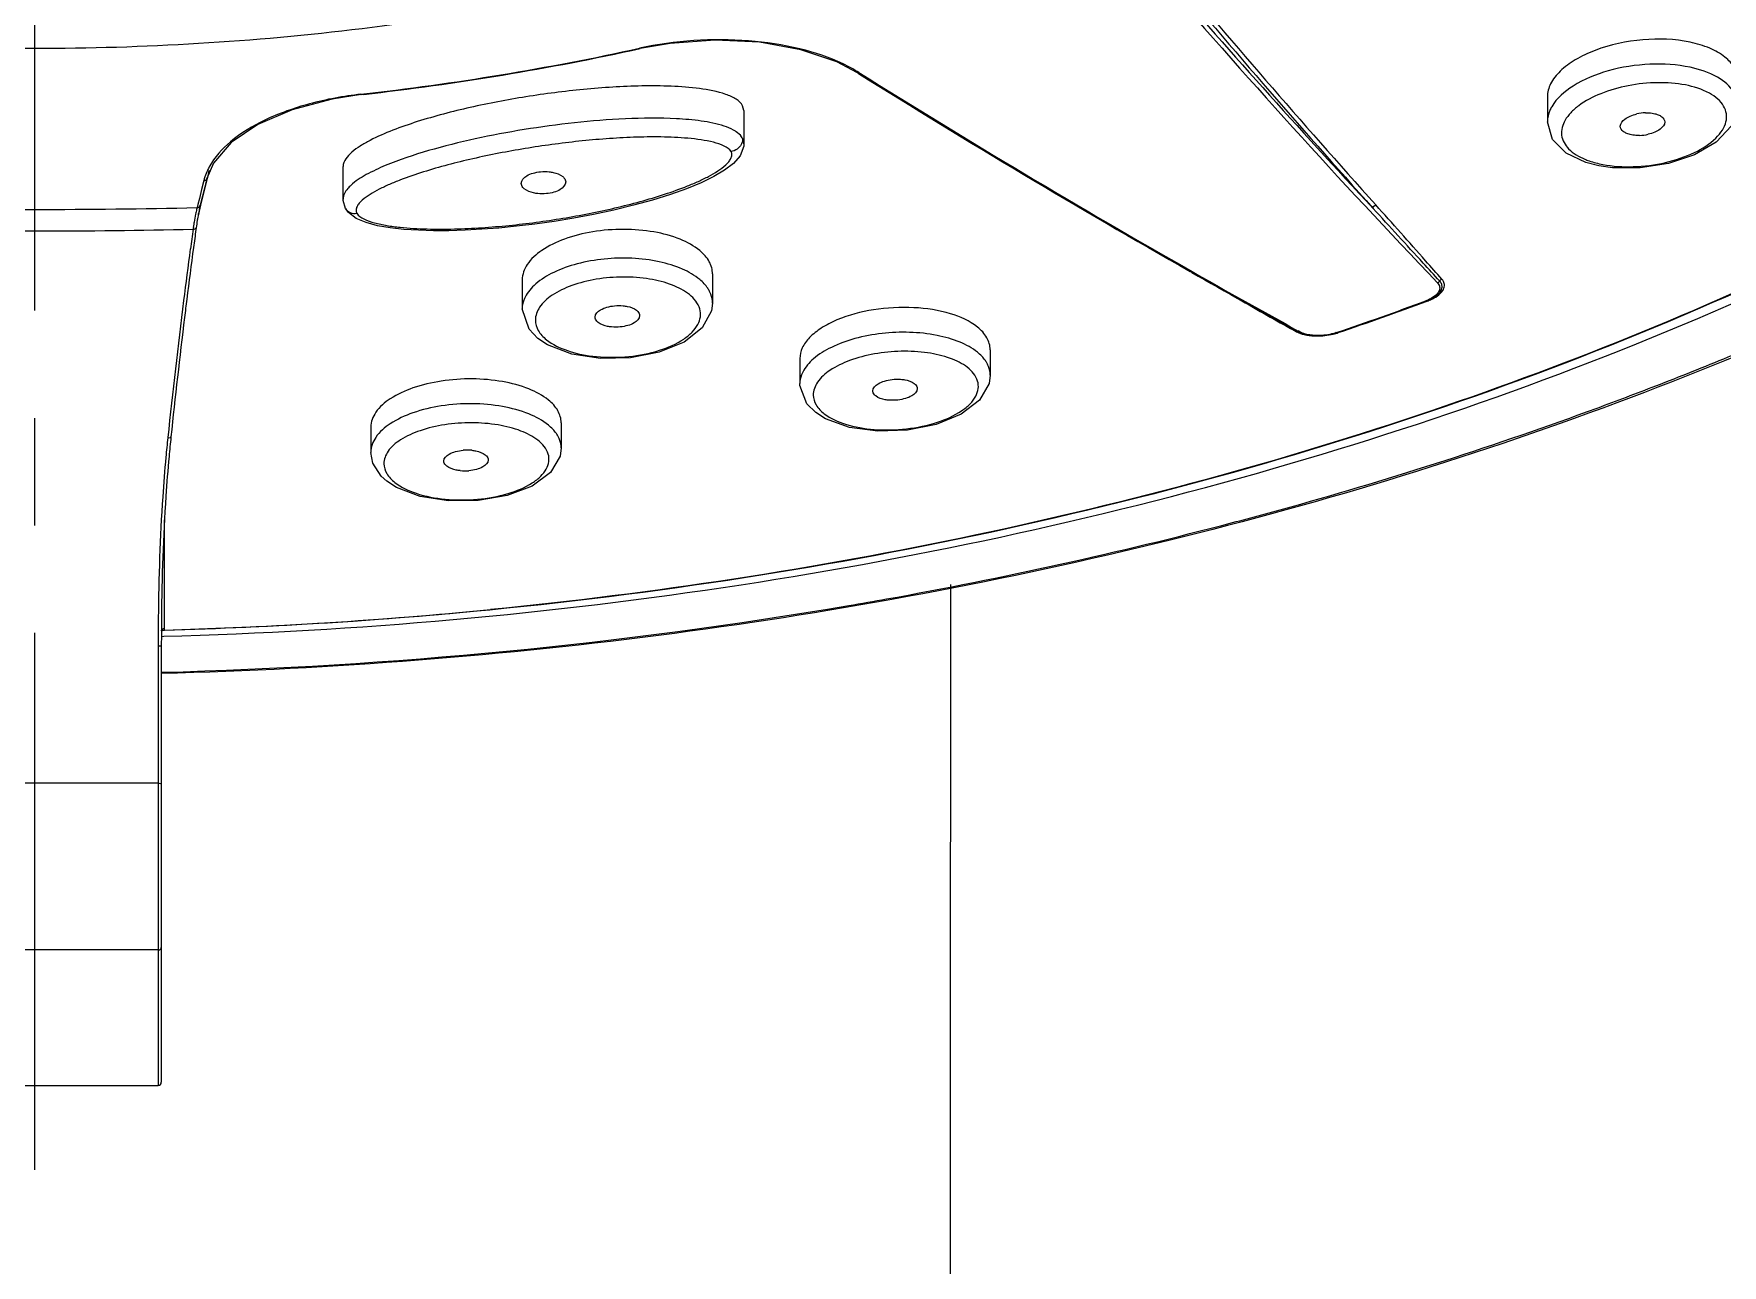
# Model space of a CAD drawing. Header units: millimetres. Extents: x 601 to 1195, y -13 to 407.
# Drawn here: x 919.64 to 939.6, y 262.26 to 276.83 of the extents above; entities that cross this region are included whole.
import ezdxf

# ---------------------------------------------------------------- set-up
doc = ezdxf.new("R2010")
doc.units = ezdxf.units.MM
doc.header["$LTSCALE"] = 0.1
doc.linetypes.add('CENTERX2', pattern=[101.6, 63.5, -12.7, 12.7, -12.7])
doc.layers.add('CENTER', color=1, linetype='CENTERX2')

msp = doc.modelspace()

# ---------------------------------------------------------------- linework, layer by layer
for p, q in [((927.1685, 276.7117), (926.811, 276.6495)), ((929.3752, 276.3677), (929.1352, 276.4936)), ((929.3917, 276.3574), (929.3753, 276.3677)), ((923.5415, 276.1087), (923.5145, 276.1057)), ((937.5362, 276.0814), (937.5362, 275.7852)), ((928.0381, 275.9173), (928.0237, 275.9747)), ((928.0382, 275.9173), (928.0382, 275.5249)), ((937.5362, 275.7857), (937.5362, 275.785)), ((928.0382, 275.525), (928.0382, 275.5267)), ((921.7677, 275.2966), (921.6901, 275.1134)), ((923.3003, 274.8689), (923.3003, 275.2549)), ((938.1457, 275.2629), (937.9907, 275.302)), ((938.3053, 275.2407), (938.1453, 275.263)), ((921.6194, 274.7966), (921.6972, 275.1175)), ((921.6542, 275.0898), (921.6277, 274.9827)), ((921.6909, 275.1196), (921.6644, 275.0125)), ((921.6972, 275.1175), (921.7042, 275.1461)), ((921.7042, 275.1461), (921.7189, 275.2072)), ((921.6012, 274.8758), (921.5838, 274.8059)), ((921.6277, 274.9827), (921.6012, 274.8758)), ((921.6379, 274.9056), (921.6114, 274.7991)), ((921.6644, 275.0125), (921.6379, 274.9056)), ((923.3003, 274.8695), (923.3003, 274.8689)), ((921.5838, 274.8059), (921.5747, 274.7692)), ((921.5775, 274.6246), (921.5892, 274.6724)), ((921.5892, 274.6724), (921.6194, 274.7966)), ((923.3278, 274.761), (923.328, 274.7607)), ((919.6523, 274.4938), (919.6707, 274.4938)), ((921.5638, 274.5324), (921.5608, 274.5107)), ((925.4178, 273.915), (925.4178, 273.5717)), ((927.6678, 273.985), (927.6678, 273.6399)), ((933.3324, 274.0039), (933.3154, 274.0135)), ((936.115, 273.6642), (936.1262, 273.6683)), ((925.4178, 273.5729), (925.4178, 273.5717)), ((925.5001, 273.3306), (925.4178, 273.5728)), ((927.6678, 273.6405), (927.6567, 273.5484)), ((927.6678, 273.64), (927.6678, 273.6405)), ((925.6043, 273.223), (925.5001, 273.3306)), ((934.5874, 273.3016), (934.5634, 273.3148)), ((934.6737, 273.2688), (934.5871, 273.3017)), ((934.609, 273.3014), (934.5923, 273.3106)), ((934.8122, 273.2522), (934.6737, 273.2688)), ((934.9562, 273.2647), (934.8122, 273.2522)), ((935.0499, 273.2889), (934.9562, 273.2647)), ((925.7182, 273.1472), (925.6037, 273.2235)), ((930.9496, 273.0886), (930.9496, 272.7891)), ((928.6996, 272.985), (928.6996, 272.6881)), ((928.6996, 272.6896), (928.6996, 272.688)), ((930.9496, 272.7893), (930.9365, 272.691)), ((928.8888, 272.3449), (928.7841, 272.4486)), ((929.0024, 272.273), (928.8881, 272.3454)), ((923.6285, 272.1742), (923.6285, 271.8767)), ((925.8785, 272.2263), (925.8785, 271.9273)), ((923.6285, 271.8766), (923.6285, 271.8757)), ((925.8785, 271.9277), (925.8655, 271.8306)), ((925.8785, 271.9274), (925.8785, 271.9276)), ((923.8168, 271.5342), (923.7503, 271.5943)), ((923.9307, 271.4605), (923.816, 271.5349)), ((921.1889, 269.7932), (921.1889, 271.0791)), ((921.1544, 269.6997), (921.1812, 269.7004)), ((921.1901, 269.7707), (921.177, 269.7704)), ((921.1142, 269.5871), (921.1142, 264.6974)), ((921.1517, 269.5886), (921.1517, 264.4626)), ((921.1142, 267.9629), (918.1892, 267.9629)), ((921.1142, 265.9928), (918.1892, 265.9928)), ((921.1142, 264.6974), (921.1142, 264.428)), ((921.1517, 264.7249), (921.1517, 264.4856)), ((921.1517, 264.4856), (921.1517, 264.4627)), ((918.1892, 264.39), (921.1142, 264.39)), ((921.1142, 264.428), (921.1142, 264.39)), ((921.1517, 264.4626), (921.1517, 264.428))]:
    msp.add_line(p, q)
for points in [[(929.1352, 276.4936), (928.7103, 276.6372), (928.2215, 276.7241), (927.6973, 276.7492), (927.1685, 276.7117)], [(923.5145, 276.1057), (923.173, 276.0531), (922.7, 275.9278), (922.2937, 275.7529), (921.9772, 275.5385), (921.7677, 275.2966)], [(939.7862, 275.9752), (939.7132, 275.7353), (939.5335, 275.5445), (939.2767, 275.3954), (938.9678, 275.292), (938.6347, 275.2393), (938.3053, 275.2407)], [(937.9907, 275.302), (937.7571, 275.4122), (937.5978, 275.5732), (937.5362, 275.7857)], [(928.0382, 275.5267), (928.0363, 275.4953), (927.9939, 275.383)], [(927.9939, 275.383), (927.9154, 275.292), (927.8107, 275.2116)], [(927.8107, 275.2116), (927.683, 275.1363), (927.5329, 275.0638), (927.3611, 274.9931), (927.169, 274.9247), (926.9586, 274.859), (926.7334, 274.7971), (926.4993, 274.7402), (926.262, 274.6893), (926.0261, 274.6449), (925.7941, 274.6068), (925.5686, 274.5749), (925.3512, 274.5488), (925.1416, 274.5283), (924.939, 274.5129), (924.7426, 274.5024), (924.552, 274.4968), (924.3675, 274.4964), (924.1898, 274.5015), (924.0198, 274.5125), (923.8584, 274.5303), (923.7081, 274.5561)], [(923.3278, 274.761), (923.3008, 274.8527), (923.3003, 274.8695)], [(923.7081, 274.5561), (923.5727, 274.5917), (923.4557, 274.6409), (923.3627, 274.7121), (923.328, 274.7607)], [(927.6567, 273.5484), (927.5469, 273.3466), (927.334, 273.1801), (927.0372, 273.0588), (926.696, 272.9933), (926.3418, 272.9857), (926.0037, 273.0375), (925.7182, 273.1472)], [(928.7841, 272.4486), (928.7002, 272.6665), (928.6996, 272.6895)], [(930.9365, 272.691), (930.8231, 272.4924), (930.6084, 272.3282), (930.3126, 272.2069), (929.974, 272.1387), (929.6226, 272.126), (929.2866, 272.1709), (929.0024, 272.273)], [(923.7503, 271.5943), (923.6518, 271.7481), (923.6285, 271.8756)], [(925.8655, 271.8306), (925.7519, 271.6356), (925.5363, 271.4773), (925.2385, 271.364), (924.8976, 271.3049), (924.5455, 271.3015), (924.2119, 271.354), (923.9307, 271.4605)], [(930.4823, 270.3112), (930.476, 264.2238), (930.4804, 252.35), (930.5211, 239.4756), (930.5984, 225.6435), (930.6953, 210.9203), (930.79, 195.7578)], [(921.177, 269.7704), (921.1759, 269.7703), (921.1656, 269.7673), (921.155, 269.7585), (921.152, 269.7535)]]:
    msp.add_lwpolyline(points)
for centre, radius, start, end in [((1021.363, 351.8126), 115.3845, 219.941184, 221.896229), ((1008.0622, 342.3396), 99.1749, 220.720382, 222.953982), ((1021.3759, 351.8376), 115.3599, 219.941184, 221.896229), ((1006.58, 341.0265), 97.2454, 220.709983, 223.668288), ((919.9114, 308.186), 32.2768, 276.40342, 282.33149), ((919.9129, 308.2026), 32.2983, 276.45059, 282.33182), ((928.3647, 274.6896), 1.9704, 61.25544, 64.54776), ((928.4758, 274.8923), 1.7391, 57.99744, 61.25313), ((987.1958, 368.6664), 108.9141, 237.945071, 240.349656), ((987.2204, 368.6707), 108.9193, 237.935196, 240.350042), ((938.7117, 275.3634), 0.5272, 91.74948, 103.01504), ((938.6106, 276.1505), 0.5272, 271.75101, 283.04788), ((922.3775, 274.8936), 0.7505, 151.38409, 155.03091), ((922.2661, 274.9383), 0.6304, 161.97931, 166.09052), ((922.3177, 274.9208), 0.6849, 154.99048, 161.92885), ((919.6517, 362.9864), 88.2382, 268.751225, 271.248711), ((924.7369, 274.1211), 3.1994, 169.75298, 171.04476), ((923.7475, 274.3006), 2.1938, 168.20302, 169.76985), ((919.65, 356.476), 81.9822, 268.690778, 270.001586), ((919.6534, 356.487), 81.9932, 270.012083, 271.309069), ((985.7183, 265.6333), 64.8033, 172.122297, 172.330974), ((925.8813, 273.8787), 4.401, 171.37763, 171.68377), ((925.4686, 273.9416), 3.9836, 170.81732, 171.38226), ((986.3828, 265.5977), 65.4319, 172.170969, 172.359233), ((925.0548, 274.0082), 3.5644, 170.479, 170.81335), ((925.9179, 273.9343), 4.395, 171.03538, 172.17792), ((990.5575, 264.9836), 69.686, 172.332539, 172.837917), ((991.107, 264.9661), 70.1981, 172.360955, 172.864502), ((984.1263, 363.2976), 102.7297, 240.366988, 241.153797), ((984.1447, 363.2915), 102.723, 240.356665, 241.158463), ((958.9751, 316.9228), 49.9853, 239.50342, 240.7596), ((1002.4138, 263.4994), 81.6347, 172.841798, 173.987804), ((996.9268, 264.229), 76.0644, 172.858115, 173.020524), ((922.1639, 311.1991), 40.0354, 288.76323, 290.37247), ((922.0835, 311.4592), 40.3112, 288.76813, 290.36757), ((922.0832, 311.4948), 40.349, 288.76818, 290.35035), ((1004.4598, 263.3172), 83.6524, 173.0276, 174.002442), ((922.8692, 313.798), 44.1197, 290.22768, 291.19451), ((921.7495, 316.9758), 47.4887, 285.58228, 290.16962), ((938.3658, 270.2378), 17.2333, 173.96441, 174.73569), ((938.5252, 270.2418), 17.3552, 173.99398, 174.76169), ((924.7678, 271.3506), 0.5516, 84.44291, 94.93142), ((924.7392, 272.2085), 0.5519, 264.47479, 274.99969), ((921.1341, 319.1281), 49.7271, 284.77311, 285.59915), ((920.4257, 321.9773), 52.6629, 280.16999, 284.72792), ((919.6964, 326.5386), 57.282, 271.45876, 279.62978), ((920.1192, 323.6164), 54.3303, 279.70575, 280.18298), ((954.6987, 269.5903), 33.5845, 179.44218, 180.00546), ((955.0043, 269.5918), 33.8526, 179.44509, 180.00537), ((919.675, 324.7687), 55.0148, 271.57473, 275.59846), ((921.1058, 269.793), 0.0831, 347.27866, 355.98283), ((921.1033, 269.7932), 0.0855, 355.96479, 0.00691), ((921.1142, 264.4275), 0.0375, 269.99996, 359.99996)]:
    msp.add_arc(centre, radius, start, end)
for points, knots in [([(921.1812, 269.7004), (923.4641, 269.7627), (927.9596, 270.1594), (934.424, 271.567), (940.3199, 273.7298), (945.4223, 276.571), (949.5365, 279.9913), (952.0572, 283.3154), (953.3612, 286.1151), (953.9802, 288.2239), (954.2522, 290.3623), (954.1998, 291.7892), (954.1169, 292.493)], [0, 0, 0, 0, 0.1541994, 0.3037973, 0.4454889, 0.5767364, 0.6962236, 0.8043698, 0.8550518, 0.9040867, 0.9521506, 1, 1, 1, 1]), ([(953.9267, 290.8656), (953.9267, 290.1928), (953.8207, 288.8351), (953.3474, 286.826), (952.5647, 284.8567), (951.0898, 282.2537), (948.4655, 279.1929), (944.3724, 276.0551), (939.4132, 273.4568), (933.7609, 271.4825), (927.6126, 270.1967), (923.3515, 269.8306), (921.1901, 269.7707)], [0, 0, 0, 0, 0.0474466, 0.0955915, 0.1450529, 0.1963831, 0.3060194, 0.4265846, 0.5581073, 0.6992073, 0.8475071, 1, 1, 1, 1]), ([(953.879, 290.1629), (953.8474, 289.5547), (953.6968, 288.331), (953.0481, 285.8907), (951.5615, 282.8962), (948.8598, 279.6312), (945.3105, 276.7172), (941.02, 274.2289), (936.1116, 272.2304), (930.7267, 270.7769), (926.9645, 270.2049), (925.042, 270.0163)], [0, 0, 0, 0, 0.0481395, 0.0970616, 0.1990565, 0.3093708, 0.4296514, 0.5601367, 0.6999367, 0.8473269, 1, 1, 1, 1]), ([(899.7952, 288.8789), (899.7952, 288.4783), (899.8605, 287.6692), (900.2528, 286.0506), (901.2575, 284.0658), (903.144, 281.9451), (905.6441, 280.1047), (908.663, 278.6036), (912.09, 277.4914), (915.7989, 276.8074), (919.6517, 276.5765), (923.5045, 276.8074), (927.2134, 277.4913), (930.6404, 278.6036), (933.6593, 280.1047), (936.1594, 281.945), (938.0458, 284.0657), (939.0505, 286.0505), (939.4429, 287.6692), (939.5081, 288.4783), (939.5081, 288.8789)], [0, 0, 0, 0, 0.0235457, 0.0474671, 0.0975532, 0.1523897, 0.2128704, 0.2789197, 0.3497254, 0.4239657, 0.5000003, 0.5760348, 0.6502751, 0.7210807, 0.7871299, 0.8476105, 0.9024469, 0.952533, 0.9764543, 1, 1, 1, 1]), ([(955.2988, 287.7542), (954.932, 286.4685), (953.807, 283.8998), (951.1852, 280.4225), (947.6825, 277.2957), (943.4046, 274.5937), (938.4701, 272.3791), (933.0139, 270.7076), (927.1866, 269.623), (923.1805, 269.3123), (921.1544, 269.2602)], [0, 0, 0, 0, 0.0974029, 0.2018054, 0.3150197, 0.4375935, 0.5690054, 0.7079061, 0.8523458, 1, 1, 1, 1]), ([(929.2115, 276.4687), (929.0482, 276.5466), (928.6795, 276.6688), (927.8709, 276.7894), (927.2254, 276.746), (926.8047, 276.6539)], [0, 0, 0, 0, 0.2217652, 0.4719922, 1, 1, 1, 1]), ([(926.8047, 276.6539), (926.8056, 276.6526), (926.8072, 276.6505), (926.81, 276.6493), (926.811, 276.6495)], [0, 0, 0, 0, 0.612394, 1, 1, 1, 1]), ([(939.2237, 276.7255), (939.0409, 276.7638), (938.6562, 276.777), (938.195, 276.6797), (937.8726, 276.5297), (937.6901, 276.3973), (937.5687, 276.2479), (937.5362, 276.133), (937.5362, 276.0807)], [0, 0, 0, 0, 0.2849976, 0.5787796, 0.7108835, 0.8252444, 0.9201833, 1, 1, 1, 1]), ([(939.7862, 276.2751), (939.7861, 276.3255), (939.7556, 276.4344), (939.6315, 276.566), (939.4481, 276.6666), (939.3031, 276.7089), (939.2237, 276.7255)], [0, 0, 0, 0, 0.1957026, 0.41747, 0.6848465, 1, 1, 1, 1]), ([(939.2237, 276.4288), (939.0686, 276.4619), (938.7401, 276.4824), (938.2659, 276.4078), (937.8602, 276.2453), (937.6465, 276.0643), (937.5878, 275.9631)], [0, 0, 0, 0, 0.2673343, 0.5484955, 0.8027642, 1, 1, 1, 1]), ([(939.1673, 276.2199), (939.0602, 276.2404), (938.8334, 276.2568), (938.4947, 276.2215), (938.1767, 276.1311), (937.9481, 276.0132), (937.813, 275.8962), (937.7267, 275.7872), (937.6798, 275.6227), (937.787, 275.4386), (937.9099, 275.3712), (937.9805, 275.3419)], [0, 0, 0, 0, 0.1527782, 0.3163647, 0.4751521, 0.6139819, 0.67281, 0.7241196, 0.8088318, 0.8928271, 1, 1, 1, 1]), ([(939.743, 276.1295), (939.6985, 276.2061), (939.5322, 276.3421), (939.3363, 276.4048), (939.2237, 276.4288)], [0, 0, 0, 0, 0.4351182, 1, 1, 1, 1]), ([(923.5112, 276.1106), (923.3062, 276.0874), (922.9176, 276.0164), (922.3935, 275.8314), (921.9815, 275.5859), (921.7807, 275.3669), (921.7186, 275.253)], [0, 0, 0, 0, 0.3022964, 0.5764259, 0.8099847, 1, 1, 1, 1]), ([(928.0237, 275.9747), (928.0068, 276.0066), (927.9418, 276.0625), (927.7695, 276.1351), (927.508, 276.1838), (927.1761, 276.2087), (926.8327, 276.2109), (926.4871, 276.1966), (926.0291, 276.16), (925.4658, 276.0871), (924.8092, 275.9622), (924.2836, 275.8255), (923.8905, 275.6892), (923.6656, 275.5922), (923.5045, 275.5009), (923.3833, 275.4151), (923.3004, 275.3208), (923.3005, 275.2549)], [0, 0, 0, 0, 0.0216793, 0.0489256, 0.1121761, 0.179842, 0.2488492, 0.3181857, 0.3874137, 0.5246066, 0.6589431, 0.7884626, 0.8502259, 0.9084926, 0.9355586, 0.9604972, 1, 1, 1, 1]), ([(923.5112, 276.1106), (923.5116, 276.1093), (923.5123, 276.1076), (923.5138, 276.1056), (923.5145, 276.1057)], [0, 0, 0, 0, 0.6765965, 1, 1, 1, 1]), ([(938.1913, 275.2804), (938.3092, 275.2578), (938.5592, 275.2425), (938.9276, 275.2903), (939.2622, 275.4008), (939.4907, 275.5423), (939.6071, 275.6787), (939.6531, 275.7792), (939.6593, 275.8812), (939.6237, 275.977), (939.5514, 276.0604), (939.4038, 276.1597), (939.2655, 276.201), (939.1673, 276.2199)], [0, 0, 0, 0, 0.1523876, 0.3149466, 0.4689133, 0.5973358, 0.6495508, 0.6945252, 0.7351712, 0.7758997, 0.8209636, 0.8729695, 1, 1, 1, 1]), ([(937.5878, 275.9631), (937.5795, 275.9488), (937.5513, 275.8936), (937.5363, 275.8311), (937.5362, 275.7857)], [0, 0, 0, 0, 0.2672798, 1, 1, 1, 1]), ([(938.3987, 275.7316), (938.3987, 275.7651), (938.4435, 275.8165), (938.5169, 275.855), (938.5664, 275.8709), (938.593, 275.8771)], [0, 0, 0, 0, 0.3956334, 0.6779061, 1, 1, 1, 1]), ([(938.6956, 275.8904), (938.7041, 275.8906), (938.7365, 275.8908), (938.7689, 275.8878), (938.7924, 275.8833)], [0, 0, 0, 0, 0.2613994, 1, 1, 1, 1]), ([(938.7924, 275.8833), (938.8109, 275.8798), (938.8447, 275.8702), (938.8969, 275.8445), (938.9236, 275.8062), (938.9237, 275.7823)], [0, 0, 0, 0, 0.3211539, 0.5927231, 1, 1, 1, 1]), ([(927.8048, 275.7336), (927.7172, 275.7629), (927.5288, 275.799), (927.1385, 275.832), (926.6364, 275.826), (926.0356, 275.7777), (925.4433, 275.6973), (924.8673, 275.5892), (924.3179, 275.4527), (923.8862, 275.3104), (923.5806, 275.1683), (923.4465, 275.0829), (923.3921, 275.0326)], [0, 0, 0, 0, 0.0609049, 0.1256362, 0.2583027, 0.391365, 0.5230625, 0.6522996, 0.7776741, 0.8963409, 0.9511088, 1, 1, 1, 1]), ([(927.9469, 275.667), (927.9367, 275.6739), (927.8919, 275.7012), (927.8429, 275.7209), (927.8048, 275.7336)], [0, 0, 0, 0, 0.2338144, 1, 1, 1, 1]), ([(928.0237, 275.5854), (928.0198, 275.5931), (928.0001, 275.6253), (927.9709, 275.6507), (927.9469, 275.667)], [0, 0, 0, 0, 0.2289545, 1, 1, 1, 1]), ([(938.5299, 275.6306), (938.5115, 275.6341), (938.4777, 275.6437), (938.4254, 275.6694), (938.3987, 275.7077), (938.3987, 275.7316)], [0, 0, 0, 0, 0.3211508, 0.5927365, 1, 1, 1, 1]), ([(938.9237, 275.7823), (938.9237, 275.7488), (938.879, 275.6975), (938.8056, 275.659), (938.7562, 275.643), (938.7296, 275.6369)], [0, 0, 0, 0, 0.3956235, 0.6778761, 1, 1, 1, 1]), ([(927.8866, 275.4318), (927.87, 275.4624), (927.7966, 275.5078), (927.6746, 275.5455), (927.5297, 275.5729), (927.3232, 275.5965), (927.0567, 275.6078), (926.734, 275.6031), (926.4102, 275.5848), (925.9817, 275.5458), (925.455, 275.474), (924.9388, 275.3743), (924.5393, 275.2766), (924.2527, 275.1945), (924.0235, 275.1161), (923.8503, 275.0457), (923.7301, 274.9897), (923.621, 274.9291), (923.5411, 274.8727), (923.4906, 274.8225), (923.4637, 274.7843), (923.4501, 274.7423), (923.4568, 274.714), (923.4633, 274.7021)], [0, 0, 0, 0, 0.0222524, 0.0510566, 0.0828048, 0.1159331, 0.1840145, 0.2530427, 0.3222535, 0.3912933, 0.5280359, 0.6618807, 0.7271829, 0.790917, 0.8524085, 0.8819557, 0.9103616, 0.9371777, 0.9616322, 0.972611, 0.9825056, 0.9913364, 1, 1, 1, 1]), ([(928.0237, 275.5854), (928.0242, 275.574), (928.0192, 275.5258), (927.9872, 275.4828), (927.9574, 275.4617)], [0, 0, 0, 0, 0.2379854, 1, 1, 1, 1]), ([(938.6267, 275.6235), (938.6182, 275.6232), (938.5859, 275.6231), (938.5534, 275.6261), (938.5299, 275.6306)], [0, 0, 0, 0, 0.2614025, 1, 1, 1, 1]), ([(923.4633, 274.7021), (923.48, 274.6714), (923.5534, 274.6253), (923.6754, 274.5856), (923.8205, 274.5559), (924.0271, 274.5292), (924.2937, 274.5142), (924.6165, 274.5151), (924.9403, 274.5304), (925.3686, 274.5664), (925.8952, 274.6368), (926.4111, 274.7379), (926.8103, 274.8385), (927.0969, 274.9236), (927.3261, 275.0051), (927.4992, 275.0784), (927.6196, 275.1367), (927.7288, 275.1997), (927.8088, 275.258), (927.8593, 275.3096), (927.8862, 275.3487), (927.8998, 275.3913), (927.8931, 275.4198), (927.8866, 275.4318)], [0, 0, 0, 0, 0.0223222, 0.0512261, 0.0830303, 0.1161701, 0.1841728, 0.2530339, 0.3220283, 0.3908299, 0.5271101, 0.6606274, 0.7258599, 0.789612, 0.8512347, 0.8809005, 0.9094672, 0.9364917, 0.961205, 0.9723282, 0.9823659, 0.9913096, 1, 1, 1, 1]), ([(937.9805, 275.3419), (937.9964, 275.3353), (938.0649, 275.3092), (938.1363, 275.2909), (938.1913, 275.2804)], [0, 0, 0, 0, 0.2355541, 1, 1, 1, 1]), ([(921.6542, 275.0898), (921.6621, 275.0894), (921.6782, 275.0929), (921.6883, 275.1063), (921.6901, 275.1134)], [0, 0, 0, 0, 0.5227885, 1, 1, 1, 1]), ([(925.4067, 275.0565), (925.4068, 275.0932), (925.4624, 275.1477), (925.5481, 275.1802), (925.6054, 275.1913), (925.6359, 275.1942)], [0, 0, 0, 0, 0.3899808, 0.6750715, 1, 1, 1, 1]), ([(925.4419, 274.9916), (925.4365, 274.9962), (925.4185, 275.0134), (925.4067, 275.0386), (925.4067, 275.0565)], [0, 0, 0, 0, 0.2834822, 1, 1, 1, 1]), ([(925.9317, 275.0725), (925.9317, 275.0358), (925.8762, 274.9813), (925.7907, 274.9488), (925.7335, 274.9377), (925.7031, 274.9348)], [0, 0, 0, 0, 0.3899676, 0.6750233, 1, 1, 1, 1]), ([(925.737, 275.1939), (925.7533, 275.1922), (925.8091, 275.1834), (925.8655, 275.1633), (925.8966, 275.1373)], [0, 0, 0, 0, 0.2871144, 1, 1, 1, 1]), ([(925.8966, 275.1373), (925.902, 275.1327), (925.92, 275.1155), (925.9317, 275.0904), (925.9317, 275.0725)], [0, 0, 0, 0, 0.2835027, 1, 1, 1, 1]), ([(923.3921, 275.0326), (923.3791, 275.0206), (923.3352, 274.9762), (923.3005, 274.915), (923.3003, 274.8695)], [0, 0, 0, 0, 0.2791912, 1, 1, 1, 1]), ([(925.6014, 274.9351), (925.5852, 274.9367), (925.5294, 274.9455), (925.4729, 274.9656), (925.4419, 274.9916)], [0, 0, 0, 0, 0.2871289, 1, 1, 1, 1]), ([(921.5632, 274.7216), (921.5611, 274.7124), (921.5524, 274.6712), (921.5449, 274.6299), (921.5395, 274.5978)], [0, 0, 0, 0, 0.2262737, 1, 1, 1, 1]), ([(921.5747, 274.7692), (921.5836, 274.7688), (921.6021, 274.7734), (921.6113, 274.7909), (921.6114, 274.7991)], [0, 0, 0, 0, 0.5240991, 1, 1, 1, 1]), ([(923.328, 274.7607), (923.3398, 274.7391), (923.3822, 274.7025), (923.4367, 274.6981), (923.4633, 274.7021)], [0, 0, 0, 0, 0.4774624, 1, 1, 1, 1]), ([(936.2635, 273.9013), (936.1984, 273.9724), (935.9359, 274.2588), (935.6732, 274.5451), (935.476, 274.7607)], [0, 0, 0, 0, 0.2479838, 1, 1, 1, 1]), ([(936.2898, 273.9221), (936.2258, 273.9952), (935.9662, 274.2897), (935.7044, 274.5823), (935.5071, 274.8021)], [0, 0, 0, 0, 0.2475464, 1, 1, 1, 1]), ([(921.5266, 274.5152), (921.5314, 274.5147), (921.5446, 274.514), (921.5645, 274.523), (921.5638, 274.5324)], [0, 0, 0, 0, 0.3400161, 1, 1, 1, 1]), ([(927.517, 274.2611), (927.4487, 274.318), (927.2723, 274.4126), (926.9652, 274.4937), (926.615, 274.5221), (926.2572, 274.494), (925.9277, 274.4124), (925.6593, 274.2847), (925.472, 274.1218), (925.4178, 273.9785), (925.4178, 273.9149)], [0, 0, 0, 0, 0.1116578, 0.2464605, 0.3965132, 0.550189, 0.6949256, 0.8200642, 0.9201832, 1, 1, 1, 1]), ([(927.6678, 273.9852), (927.6677, 274.0349), (927.6364, 274.1433), (927.5614, 274.2241), (927.517, 274.2611)], [0, 0, 0, 0, 0.4625785, 1, 1, 1, 1]), ([(927.517, 273.918), (927.4557, 273.9695), (927.3006, 274.0574), (926.9231, 274.1708), (926.4942, 274.1872), (926.0754, 274.1148), (925.7993, 274.018), (925.5839, 273.888), (925.4812, 273.7706), (925.4514, 273.71)], [0, 0, 0, 0, 0.1066216, 0.2337395, 0.5229375, 0.6673138, 0.7986409, 0.910129, 1, 1, 1, 1]), ([(938.82, 272.6626), (939.1058, 272.7734), (940.2264, 273.2217), (941.3281, 273.7177), (942.1357, 274.116)], [0, 0, 0, 0, 0.2539234, 1, 1, 1, 1]), ([(927.3945, 273.7405), (927.3348, 273.7885), (927.1811, 273.8677), (926.9144, 273.9347), (926.61, 273.9571), (926.299, 273.9315), (926.0129, 273.8608), (925.7807, 273.7515), (925.6192, 273.6134), (925.5728, 273.4912), (925.5734, 273.4375)], [0, 0, 0, 0, 0.1112213, 0.2464072, 0.3974152, 0.5522095, 0.6977366, 0.8228954, 0.9220218, 1, 1, 1, 1]), ([(927.6328, 273.7786), (927.6263, 273.7912), (927.5952, 273.8434), (927.5526, 273.8881), (927.517, 273.918)], [0, 0, 0, 0, 0.2331788, 1, 1, 1, 1]), ([(936.2375, 273.8802), (936.2499, 273.8673), (936.2698, 273.8345), (936.2578, 273.7742), (936.2107, 273.7234), (936.1675, 273.6975), (936.1422, 273.6854)], [0, 0, 0, 0, 0.2100131, 0.4143746, 0.6711473, 1, 1, 1, 1]), ([(936.1797, 273.6914), (936.2056, 273.7042), (936.2508, 273.7317), (936.3016, 273.7838), (936.3243, 273.843), (936.3153, 273.8816), (936.3069, 273.8974)], [0, 0, 0, 0, 0.3218378, 0.5850644, 0.7994567, 1, 1, 1, 1]), ([(936.1992, 273.7098), (936.2178, 273.7215), (936.2499, 273.7458), (936.284, 273.7904), (936.2955, 273.839), (936.2857, 273.869), (936.2781, 273.8817)], [0, 0, 0, 0, 0.313588, 0.5711403, 0.7882344, 1, 1, 1, 1]), ([(925.4514, 273.71), (925.446, 273.6989), (925.4272, 273.6555), (925.4179, 273.6078), (925.4178, 273.5729)], [0, 0, 0, 0, 0.2611278, 1, 1, 1, 1]), ([(925.7041, 273.208), (925.7773, 273.1491), (925.9724, 273.0582), (926.3056, 272.9956), (926.6751, 272.9976), (927.0264, 273.0651), (927.2802, 273.1738), (927.4261, 273.2902), (927.4961, 273.3802), (927.5297, 273.4769), (927.5194, 273.6129), (927.4487, 273.6969), (927.3945, 273.7405)], [0, 0, 0, 0, 0.1204764, 0.2697169, 0.4332783, 0.5916758, 0.7267806, 0.7823299, 0.8298326, 0.8713175, 0.9107028, 1, 1, 1, 1]), ([(927.6678, 273.6405), (927.6677, 273.6758), (927.6582, 273.7241), (927.6385, 273.7676), (927.6328, 273.7786)], [0, 0, 0, 0, 0.7408031, 1, 1, 1, 1]), ([(936.1011, 273.668), (936.1022, 273.6672), (936.1058, 273.6647), (936.1116, 273.6659), (936.1134, 273.6683)], [0, 0, 0, 0, 0.3160612, 1, 1, 1, 1]), ([(936.1134, 273.6683), (936.1213, 273.6712), (936.1508, 273.683), (936.1794, 273.6973), (936.1992, 273.7098)], [0, 0, 0, 0, 0.2643856, 1, 1, 1, 1]), ([(926.3154, 273.412), (926.31, 273.4164), (926.2922, 273.4327), (926.2802, 273.4571), (926.2803, 273.4745)], [0, 0, 0, 0, 0.2859269, 1, 1, 1, 1]), ([(926.2803, 273.4745), (926.2803, 273.5104), (926.3367, 273.5632), (926.4216, 273.5948), (926.479, 273.6059), (926.5095, 273.6088)], [0, 0, 0, 0, 0.3852626, 0.671974, 1, 1, 1, 1]), ([(926.8053, 273.4928), (926.8052, 273.4569), (926.7489, 273.4041), (926.6642, 273.3725), (926.6069, 273.3615), (926.5765, 273.3585)], [0, 0, 0, 0, 0.3852436, 0.6719249, 1, 1, 1, 1]), ([(926.6105, 273.6091), (926.6268, 273.6075), (926.6823, 273.5993), (926.7388, 273.5805), (926.7701, 273.5553)], [0, 0, 0, 0, 0.2885649, 1, 1, 1, 1]), ([(926.7701, 273.5553), (926.7755, 273.5509), (926.7933, 273.5346), (926.8053, 273.5102), (926.8053, 273.4928)], [0, 0, 0, 0, 0.2859465, 1, 1, 1, 1]), ([(930.7989, 273.357), (930.707, 273.4306), (930.4575, 273.5394), (930.0362, 273.6026), (929.5783, 273.5782), (929.2764, 273.4994), (929.1389, 273.4413)], [0, 0, 0, 0, 0.2053919, 0.4617371, 0.7394327, 1, 1, 1, 1]), ([(925.5734, 273.4375), (925.5739, 273.3959), (925.6019, 273.3052), (925.6662, 273.2385), (925.7041, 273.208)], [0, 0, 0, 0, 0.460243, 1, 1, 1, 1]), ([(926.475, 273.3582), (926.4588, 273.3598), (926.4032, 273.3679), (926.3467, 273.3868), (926.3154, 273.412)], [0, 0, 0, 0, 0.2885786, 1, 1, 1, 1]), ([(929.1389, 273.4413), (929.0748, 273.4142), (928.9589, 273.3556), (928.8165, 273.2449), (928.7234, 273.1211), (928.6996, 273.0278), (928.6996, 272.9848)], [0, 0, 0, 0, 0.3135516, 0.5819723, 0.806362, 1, 1, 1, 1]), ([(930.7989, 273.0595), (930.7375, 273.1091), (930.5823, 273.1929), (930.2049, 273.2984), (929.7767, 273.308), (929.3584, 273.231), (929.0821, 273.132), (928.8666, 273.0014), (928.7634, 272.8846), (928.7334, 272.8244)], [0, 0, 0, 0, 0.1053319, 0.2316482, 0.5209874, 0.6660997, 0.7982512, 0.9102708, 1, 1, 1, 1]), ([(930.9496, 273.089), (930.9496, 273.1376), (930.9181, 273.2437), (930.8431, 273.3216), (930.7989, 273.357)], [0, 0, 0, 0, 0.4618856, 1, 1, 1, 1]), ([(934.5586, 273.3067), (934.5658, 273.3027), (934.5981, 273.2865), (934.6328, 273.2753), (934.6598, 273.2689)], [0, 0, 0, 0, 0.2298192, 1, 1, 1, 1]), ([(934.8036, 273.2569), (934.7847, 273.2574), (934.7183, 273.2624), (934.651, 273.2782), (934.609, 273.3014)], [0, 0, 0, 0, 0.2823923, 1, 1, 1, 1]), ([(934.6598, 273.2689), (934.6712, 273.2661), (934.7198, 273.2561), (934.7695, 273.252), (934.8073, 273.2516)], [0, 0, 0, 0, 0.2369328, 1, 1, 1, 1]), ([(935.0416, 273.2914), (935.0231, 273.2851), (934.9457, 273.2632), (934.8644, 273.2551), (934.8036, 273.2569)], [0, 0, 0, 0, 0.2431807, 1, 1, 1, 1]), ([(934.8073, 273.2516), (934.8734, 273.2508), (934.9612, 273.2604), (935.0451, 273.2844), (935.0651, 273.2912)], [0, 0, 0, 0, 0.7577961, 1, 1, 1, 1]), ([(930.6795, 272.8812), (930.6197, 272.9272), (930.4659, 273.0017), (930.2, 273.0623), (929.8961, 273.079), (929.5851, 273.0487), (929.2987, 272.9747), (929.0665, 272.8639), (928.905, 272.7269), (928.8578, 272.606), (928.8584, 272.5531)], [0, 0, 0, 0, 0.1098138, 0.244269, 0.39534, 0.5509183, 0.697595, 0.8237149, 0.9230356, 1, 1, 1, 1]), ([(930.9147, 272.9246), (930.9082, 272.9368), (930.877, 272.9877), (930.8344, 273.0308), (930.7989, 273.0595)], [0, 0, 0, 0, 0.2326832, 1, 1, 1, 1]), ([(928.9891, 272.3311), (929.0625, 272.2747), (929.2579, 272.1895), (929.5903, 272.1344), (929.9595, 272.1427), (930.311, 272.2147), (930.5649, 272.3253), (930.7111, 272.4419), (930.781, 272.531), (930.8147, 272.626), (930.8043, 272.7591), (930.7332, 272.8398), (930.6795, 272.8812)], [0, 0, 0, 0, 0.1193862, 0.2685235, 0.4330166, 0.5929882, 0.7294821, 0.7853602, 0.8328245, 0.8738594, 0.9124623, 1, 1, 1, 1]), ([(930.9496, 272.7892), (930.9496, 272.8239), (930.9401, 272.8713), (930.9204, 272.9139), (930.9147, 272.9246)], [0, 0, 0, 0, 0.7409149, 1, 1, 1, 1]), ([(925.7278, 272.4945), (925.6591, 272.5503), (925.4823, 272.6431), (925.1755, 272.7236), (924.8252, 272.7535), (924.4673, 272.7286), (924.138, 272.652), (923.8704, 272.5304), (923.6833, 272.3749), (923.6285, 272.2357), (923.6285, 272.1742)], [0, 0, 0, 0, 0.1118337, 0.2476065, 0.3989719, 0.5537784, 0.6989884, 0.8236589, 0.9223181, 1, 1, 1, 1]), ([(928.7334, 272.8244), (928.728, 272.8135), (928.7093, 272.7708), (928.6998, 272.7239), (928.6996, 272.6896)], [0, 0, 0, 0, 0.2622307, 1, 1, 1, 1]), ([(929.5621, 272.6024), (929.5621, 272.638), (929.6188, 272.69), (929.7028, 272.7223), (929.76, 272.7341), (929.7905, 272.7376)], [0, 0, 0, 0, 0.3829419, 0.6707776, 1, 1, 1, 1]), ([(929.8915, 272.7397), (929.9078, 272.7386), (929.9634, 272.7316), (930.0202, 272.7143), (930.0519, 272.6899)], [0, 0, 0, 0, 0.2901903, 1, 1, 1, 1]), ([(930.0519, 272.6899), (930.0573, 272.6858), (930.0751, 272.6702), (930.0871, 272.6465), (930.0871, 272.6296)], [0, 0, 0, 0, 0.2871317, 1, 1, 1, 1]), ([(925.7278, 272.1978), (925.6591, 272.2541), (925.4824, 272.3477), (925.1753, 272.4292), (924.8249, 272.4597), (924.467, 272.4349), (924.1377, 272.3578), (923.87, 272.2354), (923.6829, 272.0785), (923.6285, 271.9385), (923.6285, 271.8766)], [0, 0, 0, 0, 0.1119897, 0.2477158, 0.3988921, 0.5534513, 0.6984717, 0.823104, 0.9219387, 1, 1, 1, 1]), ([(925.8785, 272.2264), (925.8785, 272.2747), (925.8465, 272.3806), (925.7719, 272.4586), (925.7278, 272.4945)], [0, 0, 0, 0, 0.4590619, 1, 1, 1, 1]), ([(928.8584, 272.5531), (928.8588, 272.5126), (928.887, 272.424), (928.9513, 272.3602), (928.9891, 272.3311)], [0, 0, 0, 0, 0.4593135, 1, 1, 1, 1]), ([(929.5973, 272.542), (929.5919, 272.5461), (929.5741, 272.5617), (929.5621, 272.5855), (929.5621, 272.6024)], [0, 0, 0, 0, 0.287113, 1, 1, 1, 1]), ([(929.7576, 272.4922), (929.7413, 272.4934), (929.6857, 272.5003), (929.629, 272.5176), (929.5973, 272.542)], [0, 0, 0, 0, 0.2901929, 1, 1, 1, 1]), ([(930.0871, 272.6296), (930.0871, 272.594), (930.0305, 272.542), (929.9466, 272.5097), (929.8893, 272.4979), (929.8589, 272.4944)], [0, 0, 0, 0, 0.3829039, 0.670737, 1, 1, 1, 1]), ([(921.2281, 272.0498), (921.2371, 272.0489), (921.2473, 272.0474), (921.2662, 272.0538), (921.2653, 272.0577)], [0, 0, 0, 0, 0.6910478, 1, 1, 1, 1]), ([(925.6035, 272.0186), (925.5436, 272.0656), (925.3896, 272.1429), (925.1231, 272.2094), (924.8185, 272.2332), (924.5075, 272.2108), (924.2217, 272.145), (923.9903, 272.0417), (923.829, 271.911), (923.7819, 271.7928), (923.7824, 271.7411)], [0, 0, 0, 0, 0.1114136, 0.2476957, 0.4002, 0.5562868, 0.702352, 0.8269768, 0.9244509, 1, 1, 1, 1]), ([(925.8435, 272.0622), (925.837, 272.0744), (925.8057, 272.1253), (925.7632, 272.1687), (925.7278, 272.1978)], [0, 0, 0, 0, 0.2319447, 1, 1, 1, 1]), ([(925.8785, 271.9276), (925.8785, 271.9621), (925.8689, 272.0092), (925.8492, 272.0515), (925.8435, 272.0622)], [0, 0, 0, 0, 0.7396296, 1, 1, 1, 1]), ([(923.9132, 271.519), (923.9868, 271.4614), (924.1823, 271.3726), (924.5155, 271.3099), (924.8851, 271.3091), (925.236, 271.3715), (925.4896, 271.4741), (925.6355, 271.5853), (925.7053, 271.6713), (925.7389, 271.7642), (925.7279, 271.8964), (925.6571, 271.9767), (925.6035, 272.0186)], [0, 0, 0, 0, 0.1210785, 0.2720259, 0.4375233, 0.5971119, 0.7320099, 0.7868706, 0.8333459, 0.8736013, 0.9118282, 1, 1, 1, 1]), ([(924.491, 271.7726), (924.491, 271.8075), (924.5485, 271.8581), (924.6325, 271.8874), (924.6899, 271.8976), (924.7204, 271.9002)], [0, 0, 0, 0, 0.3793171, 0.6676637, 1, 1, 1, 1]), ([(924.8212, 271.8996), (924.8375, 271.898), (924.8929, 271.8897), (924.9493, 271.8713), (924.9808, 271.8466)], [0, 0, 0, 0, 0.2894844, 1, 1, 1, 1]), ([(921.2052, 271.819), (921.1908, 271.6631), (921.1409, 271.0303), (921.1205, 270.3954), (921.1158, 269.9173)], [0, 0, 0, 0, 0.2466323, 1, 1, 1, 1]), ([(921.2425, 271.8263), (921.2281, 271.67), (921.1783, 271.0356), (921.158, 270.399), (921.1533, 269.9197)], [0, 0, 0, 0, 0.2466534, 1, 1, 1, 1]), ([(923.7824, 271.7411), (923.7829, 271.7009), (923.8114, 271.6125), (923.8754, 271.5485), (923.9132, 271.519)], [0, 0, 0, 0, 0.4560982, 1, 1, 1, 1]), ([(924.5262, 271.7122), (924.5208, 271.7164), (924.5032, 271.7321), (924.491, 271.7557), (924.491, 271.7726)], [0, 0, 0, 0, 0.2892858, 1, 1, 1, 1]), ([(924.6861, 271.6592), (924.6698, 271.6608), (924.6142, 271.669), (924.5578, 271.6874), (924.5262, 271.7122)], [0, 0, 0, 0, 0.2895089, 1, 1, 1, 1]), ([(925.016, 271.7862), (925.016, 271.7514), (924.9588, 271.7009), (924.875, 271.6716), (924.8177, 271.6613), (924.7873, 271.6587)], [0, 0, 0, 0, 0.3793177, 0.6676026, 1, 1, 1, 1]), ([(924.9808, 271.8466), (924.9862, 271.8424), (925.0038, 271.8267), (925.016, 271.8031), (925.016, 271.7862)], [0, 0, 0, 0, 0.2893064, 1, 1, 1, 1]), ([(921.1142, 269.5871), (921.119, 269.5871), (921.1275, 269.5874), (921.1401, 269.587), (921.1459, 269.5886), (921.1517, 269.5876), (921.1517, 269.5886)], [0, 0, 0, 0, 0.3814322, 0.7059075, 0.9223652, 1, 1, 1, 1]), ([(921.1142, 267.9629), (921.123, 267.9629), (921.1357, 267.9626), (921.1465, 267.9606), (921.1517, 267.9594), (921.1517, 267.9583)], [0, 0, 0, 0, 0.695605, 0.9119013, 1, 1, 1, 1]), ([(921.1142, 265.9928), (921.1235, 265.9928), (921.1411, 265.9969), (921.1517, 266.0134), (921.1517, 266.021)], [0, 0, 0, 0, 0.5495056, 1, 1, 1, 1])]:
    msp.add_open_spline(points, degree=3, knots=knots)
for points in [[(929.3975, 276.3672), (929.3907, 276.3642), (929.3815, 276.3638), (929.3753, 276.3677)], [(927.9574, 275.4617), (927.9365, 275.4469), (927.9118, 275.4363), (927.8866, 275.4318)], [(928.0382, 275.5267), (928.0379, 275.5469), (928.0327, 275.5674), (928.0237, 275.5854)], [(925.6359, 275.1942), (925.6695, 275.1974), (925.7035, 275.1973), (925.737, 275.1939)], [(925.7031, 274.9348), (925.6693, 274.9316), (925.6351, 274.9316), (925.6014, 274.9351)], [(921.5747, 274.7692), (921.5705, 274.7534), (921.5667, 274.7376), (921.5632, 274.7216)], [(921.6114, 274.7991), (921.6073, 274.7825), (921.6036, 274.7658), (921.6001, 274.7491)], [(935.476, 274.7607), (935.4747, 274.778), (935.4905, 274.7974), (935.5071, 274.8021)], [(936.2375, 273.8802), (936.2482, 273.8833), (936.2581, 273.8915), (936.2635, 273.9013)], [(936.2635, 273.9013), (936.2689, 273.911), (936.279, 273.9191), (936.2898, 273.9221)], [(936.2781, 273.8817), (936.2739, 273.8887), (936.269, 273.8953), (936.2635, 273.9013)], [(936.3069, 273.8974), (936.3022, 273.9063), (936.2964, 273.9146), (936.2898, 273.9221)], [(936.1422, 273.6854), (936.1287, 273.6789), (936.115, 273.6732), (936.1011, 273.668)], [(936.1262, 273.6683), (936.1444, 273.6751), (936.1623, 273.6827), (936.1797, 273.6914)], [(926.5095, 273.6088), (926.543, 273.6121), (926.577, 273.6122), (926.6105, 273.6091)], [(926.5765, 273.3585), (926.5428, 273.3552), (926.5087, 273.355), (926.475, 273.3582)], [(934.5801, 273.3067), (934.5738, 273.3102), (934.5651, 273.3096), (934.5586, 273.3067)], [(934.609, 273.3014), (934.6024, 273.2985), (934.5937, 273.2981), (934.5874, 273.3016)], [(935.0416, 273.2914), (935.0439, 273.2896), (935.0472, 273.288), (935.0499, 273.2889)], [(929.7905, 272.7376), (929.8239, 272.7414), (929.8579, 272.7422), (929.8915, 272.7397)], [(929.8589, 272.4944), (929.8253, 272.4905), (929.7913, 272.4897), (929.7576, 272.4922)], [(921.1517, 269.7597), (921.1517, 269.7639), (921.1527, 269.7683), (921.1544, 269.7722)], [(921.1544, 269.7722), (921.1575, 269.7791), (921.1635, 269.7851), (921.1703, 269.7886)], [(921.1563, 269.7614), (921.1589, 269.7648), (921.1623, 269.7677), (921.1661, 269.7698)], [(921.1661, 269.7698), (921.1723, 269.7733), (921.1797, 269.7749), (921.1868, 269.7747)], [(921.1703, 269.7886), (921.1759, 269.7915), (921.1825, 269.7931), (921.1889, 269.7932)], [(921.177, 269.7704), (921.1805, 269.7705), (921.1852, 269.7715), (921.1868, 269.7747)]]:
    msp.add_open_spline(points, degree=3)
at = {"layer": 'CENTER'}
msp.add_line((919.6517, 330.7011), (919.6517, 74.0498), dxfattribs=at)

doc.saveas('drawing.dxf')
